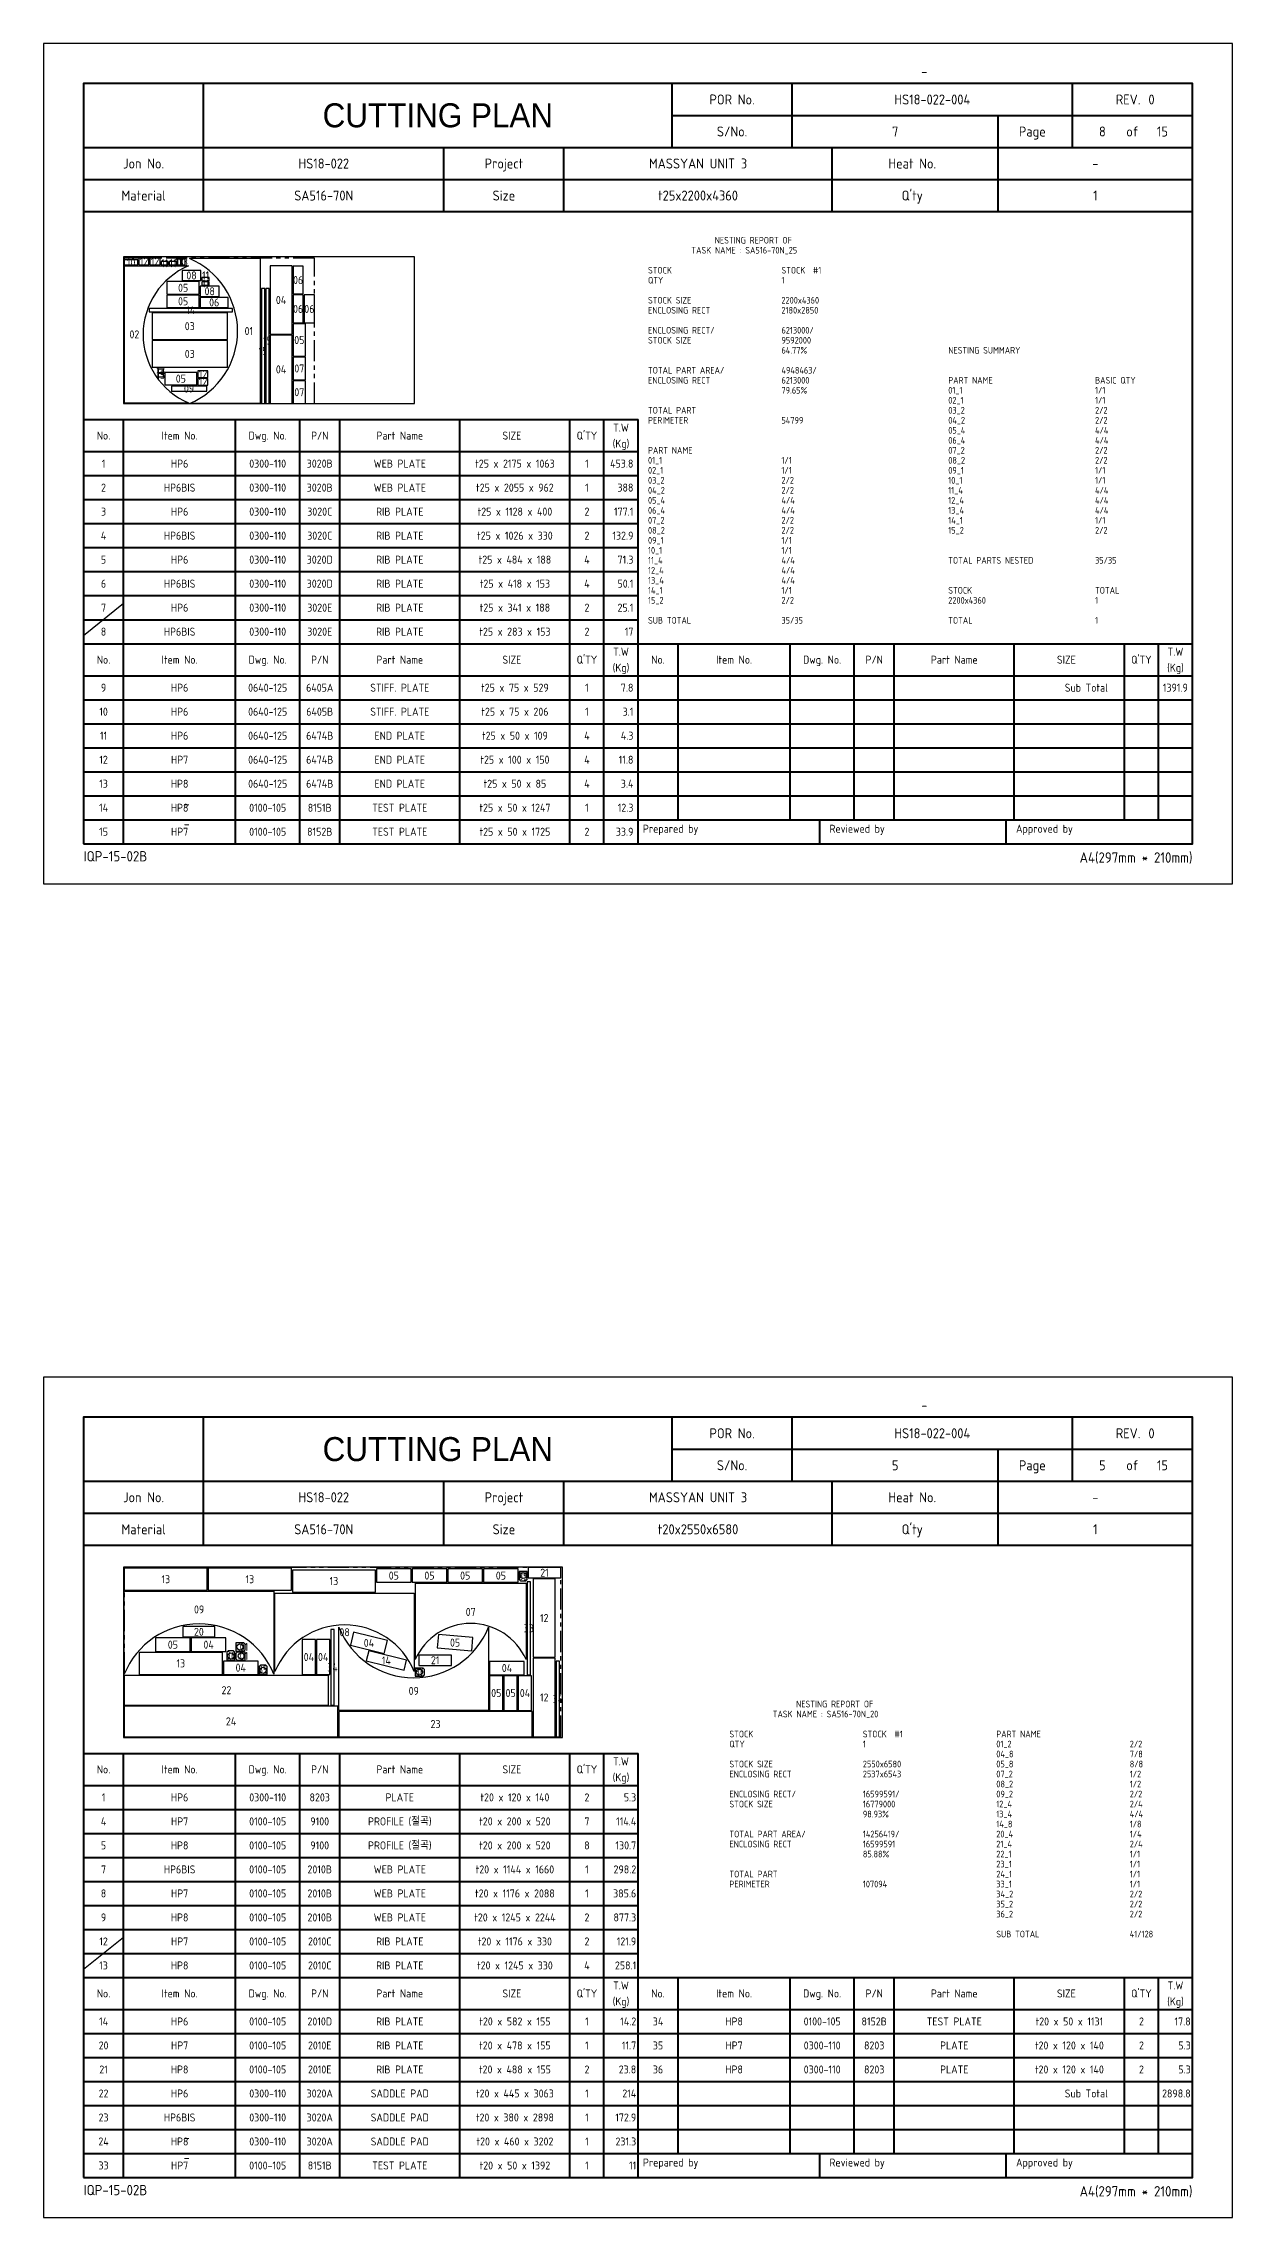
# Model space of a CAD drawing. Header units: millimetres. Extents: x -47360 to 661737, y -45870 to 354580.
# Drawn here: x 500000 to 517820, y 40000 to 72600 of the extents above; entities that cross this region are included whole.
import ezdxf
from ezdxf.enums import TextEntityAlignment as Align

# ---------------------------------------------------------------- set-up
doc = ezdxf.new("R2010")
doc.units = ezdxf.units.MM
doc.header["$LTSCALE"] = 10
doc.linetypes.add('PHANTOM', pattern=[63.5, 31.75, -6.35, 6.35, -6.35, 6.35, -6.35])
for name, color, linetype in [('$ENCL_RECT_RESERVED_LAYER$', 4, 'PHANTOM'), ('01_1__025X2175X1063', 7, 'Continuous'), ('01_2__020X140X120', 7, 'Continuous'), ('02_1__025X2055X962', 7, 'Continuous'), ('03_2  025x1128x400', 7, 'Continuous'), ('04_2  025x1026x330', 7, 'Continuous'), ('04_8  020x520x200', 7, 'Continuous'), ('05_4  025x484x187.5', 7, 'Continuous'), ('05_8  020x520x200', 7, 'Continuous'), ('06_4  025x418x152.5', 7, 'Continuous'), ('07_2  025x341x187.5', 7, 'Continuous'), ('07_2__020X1660X1144', 7, 'Continuous'), ('08_2  025x283x152.5', 7, 'Continuous'), ('08_2__020X2088X1176', 7, 'Continuous'), ('09_1  025x529x75', 7, 'Continuous'), ('09_2__020X2244X1245', 7, 'Continuous'), ('10_1  025x206x75', 7, 'Continuous'), ('11_4  025x109x50', 7, 'Continuous'), ('12_4  020x1176x330', 7, 'Continuous'), ('12_4  025x150x100', 7, 'Continuous'), ('13_4  020x1245x330', 7, 'Continuous'), ('13_4  025x85x50', 7, 'Continuous'), ('14_1  025x1247.21228347515x50', 7, 'Continuous'), ('14_8  020x582x155', 7, 'Continuous'), ('15_2  025x1724.7343668208x50', 7, 'Continuous'), ('20_4  020x478x155', 7, 'Continuous'), ('21_4  020x488x155', 7, 'Continuous'), ('22_1  020x3063x445', 7, 'Continuous'), ('23_1  020x2898x380', 7, 'Continuous'), ('24_1  020x3201.8065127836x460', 7, 'Continuous'), ('33_1  020x1391.7x50', 7, 'Continuous'), ('34_2  020x1131x50', 7, 'Continuous'), ('35_2__020X140X120', 7, 'Continuous'), ('36_2__020X140X120', 7, 'Continuous'), ('PART-LABEL', 6, 'Continuous'), ('STOCK', 3, 'Continuous'), ('SUMMARY', 4, 'Continuous'), ('T', 2, 'Continuous')]:
    doc.layers.add(name, color=color, linetype=linetype)
doc.layers.add('PAGE', color=9, linetype='Continuous', plot=False)
doc.layers.add('TITLE', color=15, linetype='Continuous', lineweight=40)
doc.styles.get("Standard").update_dxf_attribs({"font": 'isocp2.shx', "bigfont": 'whgtxt.shx'})

# ---------------------------------------------------------------- blocks, each defined once
blk = doc.blocks.new('CP00')
at = {"layer": 'PAGE'}
blk.add_line((20, 70), (10, 62), dxfattribs=at)
blk.add_lwpolyline([(0, 0), (297, 0), (297, 210), (0, 210)], close=True, dxfattribs=at)
at = {"layer": 'TITLE'}
for p, q in [((40, 184), (40, 200)), ((157, 184), (157, 200)), ((10, 184), (287, 184)), ((10, 168), (287, 168)), ((10, 60), (287, 60)), ((148.5, 16), (287, 16))]:
    blk.add_line(p, q, dxfattribs=at)
at = {"layer": 'TITLE', "color": 8}
for p, q in [((187, 184), (187, 200)), ((257, 184), (257, 192)), ((40, 168), (40, 184)), ((130, 168), (130, 184)), ((238.5, 168), (238.5, 184)), ((10, 176), (287, 176)), ((20, 10), (20, 60)), ((48, 10), (48, 60)), ((64, 10), (64, 60)), ((74, 10), (74, 60)), ((104, 10), (104, 60)), ((131.5, 10), (131.5, 60)), ((140, 10), (140, 60)), ((158.5, 16), (158.5, 60)), ((186.5, 16), (186.5, 60)), ((202.5, 16), (202.5, 60)), ((212.5, 16), (212.5, 60)), ((242.5, 16), (242.5, 60)), ((270, 16), (270, 60)), ((278.5, 16), (278.5, 60)), ((10, 52), (287, 52)), ((10, 46), (287, 46)), ((10, 40), (287, 40)), ((10, 34), (287, 34)), ((10, 28), (287, 28)), ((10, 22), (287, 22)), ((10, 16), (148.5, 16)), ((193.8, 16), (193.8, 10)), ((240.4, 16), (240.4, 10))]:
    blk.add_line(p, q, dxfattribs=at)
at = {"layer": 'TITLE', "color": 9}
for p, q in [((257, 192), (257, 200)), ((157, 192), (287, 192)), ((238.5, 184), (238.5, 192)), ((100, 168), (100, 184)), ((197, 168), (197, 184)), ((148.5, 10), (148.5, 60))]:
    blk.add_line(p, q, dxfattribs=at)
at = {"layer": 'TITLE', "color": 15}
blk.add_lwpolyline([(10, 10), (287, 10), (287, 200), (10, 200)], close=True, dxfattribs=at)
at = {"layer": 'PAGE', "color": 2}
blk.add_attdef('ATT_NESTINGPLANNO', text='', height=2.5, dxfattribs=at).set_placement((220, 203), align=Align.MIDDLE_CENTER)
for tag, p in [('ATT_OWNERITEMNO', (35, 7.09)), ('ATT_PARTNAME', (35, 2.09))]:
    blk.add_attdef(tag, text='', height=2.5, dxfattribs=at).set_placement(p, align=Align.MIDDLE_LEFT)
at = {"layer": 'TITLE', "color": 2}
for s, height, p in [('POR No.', 2.5, (172, 196)), ('S/No.', 2.5, (172, 188)), ('Page', 2.5, (247, 188)), ('of', 2.5, (272, 188)), ('Jon No.', 2.5, (25, 180)), ('Project', 2.5, (115, 180)), ('Heat No.', 2.5, (217, 180)), ('-', 2.5, (262.75, 180)), ('Material', 2.5, (25, 172)), ('Size', 2.5, (115, 172)), ("Q'ty", 2.5, (217, 172)), ('No.', 2, (15, 56)), ('Item No.', 2, (34, 56)), ('Dwg. No.', 2, (56, 56)), ('P/N', 2, (69, 56)), ('Part Name', 2, (89, 56)), ('SIZE', 2, (117, 56)), ("Q'TY", 2, (135.75, 56)), ('(Kg)', 2, (144.25, 54)), ('T.W', 2, (144.25, 58)), ('No.', 2, (153.5, 56)), ('Item No.', 2, (172.5, 56)), ('Dwg. No.', 2, (194.5, 56)), ('P/N', 2, (207.5, 56)), ('Part Name', 2, (227.5, 56)), ('SIZE', 2, (255.5, 56)), ("Q'TY", 2, (274.25, 56)), ('(Kg)', 2, (282.75, 54)), ('T.W', 2, (282.75, 58))]:
    blk.add_text(s, height=height, dxfattribs=at).set_placement(p, align=Align.MIDDLE_CENTER)
blk.add_text('REV.', height=2.5, dxfattribs=at).set_placement((274, 196), align=Align.MIDDLE_RIGHT)
blk.add_text('0', height=2.5, dxfattribs=at).set_placement((276, 196), align=Align.MIDDLE_LEFT)
for s, height, p in [('Prepared by', 2, (149.73, 12.75)), ('Reviewed by', 2, (196.33, 12.75)), ('Approved by', 2, (242.93, 12.75)), ('IQP-15-02B', 2.594, (10, 5.57))]:
    blk.add_text(s, height=height, dxfattribs=at).set_placement(p)
blk.add_text('A4(297mm * 210mm)', height=2.5936, dxfattribs=at).set_placement((287, 5.26), align=Align.RIGHT)
at = {"layer": 'TITLE', "color": 3, "insert": (98.5, 192), "char_height": 6, "width": 59.896, "attachment_point": 5}
blk.add_mtext('{\\fHYHeadLine-Medium|b0|i0|c129|p18;CUTTING PLAN}', dxfattribs=at)
at = {"layer": 'TITLE', "color": 2}
for tag, height, p in [('ATT_PORNO', 2.5, (222, 196)), ('ATT_CUTTINGPLANNO', 2.5, (212.75, 188)), ('ATT_PAGENO', 2.5, (264.5, 188)), ('ATT_PAGESUBTOTAL', 2.5, (279.5, 188)), ('ATT_WONO', 2.5, (70, 180)), ('ATT_PROJECT', 2.5, (163.5, 180)), ('ATT_PORWEIGHT', 2, (278.5, 89)), ('ATT_NETWEIGHT', 2, (278.5, 83)), ('ATT_SAVEWEIGHT', 2, (278.5, 77)), ('ATT_SCRAPWEIGHT', 2, (278.5, 71)), ('ATT_CUTTING', 2, (278.5, 65))]:
    blk.add_attdef(tag, text='', height=height, dxfattribs=at).set_placement(p, align=Align.MIDDLE_CENTER)
at = {"layer": 'TITLE', "color": 3}
for tag, p in [('ATT_MATERIAL', (70, 172)), ('ATT_SIZE', (163.5, 172)), ('ATT_QTY', (262.75, 172))]:
    blk.add_attdef(tag, text='', height=2.5, dxfattribs=at).set_placement(p, align=Align.MIDDLE_CENTER)

msp = doc.modelspace()

# ---------------------------------------------------------------- linework, layer by layer
at = {"layer": '$ENCL_RECT_RESERVED_LAYER$'}
for points in [[(501210, 67200), (504060, 67200), (504060, 69379.93), (501210, 69379.93)], [(501210, 47210), (507753, 47210), (507753, 49747), (501210, 49747)]]:
    msp.add_lwpolyline(points, close=True, dxfattribs=at)
at = {"layer": '01_1__025X2175X1063'}
for p, q in [((503250, 69375), (502186.97, 69375)), ((503250, 67200), (503250, 69375)), ((503250, 67200), (502186.97, 67200))]:
    msp.add_line(p, q, dxfattribs=at)
msp.add_arc((501729, 68287.5), 1180, 292.837375, 67.162625, dxfattribs=at)
at = {"layer": '01_2__020X140X120'}
for p, q in [((503004.01, 48615), (502884.01, 48615)), ((502884.01, 48615), (502884.01, 48495)), ((503004.01, 48615), (503024.01, 48595)), ((503024.01, 48515), (503024.01, 48595)), ((502884.01, 48495), (503004.01, 48495)), ((502884.01, 48460), (502904.01, 48480)), ((502884.01, 48460), (502884.01, 48380)), ((502904.01, 48360), (502884.01, 48380)), ((503024.01, 48480), (502904.01, 48480)), ((502904.01, 48360), (503024.01, 48360)), ((503024.01, 48515), (503004.01, 48495)), ((503024.01, 48360), (503024.01, 48480))]:
    msp.add_line(p, q, dxfattribs=at)
for centre in [(502944.01, 48555), (502964.01, 48420)]:
    msp.add_circle(centre, 45.5, dxfattribs=at)
at = {"layer": '02_1__025X2055X962'}
for p, q in [((501210, 69264.93), (502171.99, 69264.93)), ((501210, 69264.93), (501210, 67209.93)), ((501210, 67209.93), (502171.99, 67209.93))]:
    msp.add_line(p, q, dxfattribs=at)
for start, end in [(113.092234, 180), (180, 246.907766)]:
    msp.add_arc((502610.09, 68237.43), 1117, start, end, dxfattribs=at)
at = {"layer": '03_2  025x1128x400'}
for p, q in [((502755.69, 68560.73), (501627.69, 68560.73)), ((501627.69, 68560.73), (501627.69, 68160.73)), ((502755.69, 68160.73), (502755.69, 68560.73)), ((501627.69, 68160.73), (502755.69, 68160.73)), ((502755.69, 68145.73), (501627.69, 68145.73)), ((501627.69, 68145.73), (501627.69, 67745.73)), ((502755.69, 67745.73), (502755.69, 68145.73)), ((501627.69, 67745.73), (502755.69, 67745.73))]:
    msp.add_line(p, q, dxfattribs=at)
at = {"layer": '04_2  025x1026x330'}
for p, q in [((503725, 69267), (503395, 69267)), ((503395, 69267), (503395, 68241)), ((503725, 68241), (503725, 69267)), ((503395, 68241), (503725, 68241)), ((503725, 68226), (503395, 68226)), ((503395, 68226), (503395, 67200)), ((503725, 67200), (503725, 68226)), ((503395, 67200), (503725, 67200))]:
    msp.add_line(p, q, dxfattribs=at)
at = {"layer": '04_8  020x520x200'}
for p, q in [((502734.01, 48690), (502214.01, 48690)), ((502214.01, 48690), (502214.01, 48490)), ((502734.01, 48490), (502734.01, 48690)), ((504076.73, 48665), (503876.73, 48665)), ((503876.73, 48665), (503876.73, 48145)), ((504076.73, 48145), (504076.73, 48665)), ((504291.73, 48665), (504091.73, 48665)), ((504091.73, 48665), (504091.73, 48145)), ((504291.73, 48145), (504291.73, 48665)), ((504647.97, 48775.01), (504600.93, 48580.62)), ((504600.93, 48580.62), (505106.34, 48458.32)), ((505153.38, 48652.71), (504647.97, 48775.01)), ((505106.34, 48458.32), (505153.38, 48652.71)), ((502214.01, 48490), (502734.01, 48490)), ((503216.03, 48345), (502696.03, 48345)), ((502696.03, 48345), (502696.03, 48145)), ((503216.03, 48145), (503216.03, 48345)), ((507205.81, 48340), (506685.81, 48340)), ((506685.81, 48340), (506685.81, 48140)), ((507205.81, 48140), (507205.81, 48340)), ((502696.03, 48145), (503216.03, 48145)), ((503876.73, 48145), (504076.73, 48145)), ((504091.73, 48145), (504291.73, 48145)), ((506685.81, 48140), (507205.81, 48140)), ((507315.81, 48125), (507115.81, 48125)), ((507115.81, 48125), (507115.81, 47605)), ((507315.81, 47605), (507315.81, 48125)), ((507115.81, 47605), (507315.81, 47605))]:
    msp.add_line(p, q, dxfattribs=at)
at = {"layer": '05_4  025x484x187.5'}
for p, q in [((502334.51, 69030.73), (501850.51, 69030.73)), ((501850.51, 69030.73), (501850.51, 68843.23)), ((501850.51, 68843.23), (502334.51, 68843.23)), ((502334.51, 68828.23), (501850.51, 68828.23)), ((501850.51, 68828.23), (501850.51, 68640.73)), ((502334.51, 68843.23), (502334.51, 69030.73)), ((502334.51, 68640.73), (502334.51, 68828.23)), ((501850.51, 68640.73), (502334.51, 68640.73)), ((503927.5, 68396), (503740, 68396)), ((503740, 68396), (503740, 67912)), ((503927.5, 67912), (503927.5, 68396)), ((503740, 67912), (503927.5, 67912)), ((502300.36, 67668.13), (501816.36, 67668.13)), ((501816.36, 67668.13), (501816.36, 67480.63)), ((502300.36, 67480.63), (502300.36, 67668.13)), ((501816.36, 67480.63), (502300.36, 67480.63))]:
    msp.add_line(p, q, dxfattribs=at)
at = {"layer": '05_8  020x520x200'}
for p, q in [((505510, 49725.89), (504990, 49725.89)), ((504990, 49725.89), (504990, 49525.89)), ((505510, 49525.89), (505510, 49725.89)), ((506045, 49725.89), (505525, 49725.89)), ((505525, 49725.89), (505525, 49525.89)), ((506045, 49525.89), (506045, 49725.89)), ((506580, 49725.89), (506060, 49725.89)), ((506060, 49725.89), (506060, 49525.89)), ((506580, 49525.89), (506580, 49725.89)), ((507115, 49725.89), (506595, 49725.89)), ((506595, 49725.89), (506595, 49525.89)), ((507115, 49525.89), (507115, 49725.89)), ((504990, 49525.89), (505510, 49525.89)), ((505525, 49525.89), (506045, 49525.89)), ((506060, 49525.89), (506580, 49525.89)), ((506595, 49525.89), (507115, 49525.89)), ((502199.01, 48690), (501679.01, 48690)), ((501679.01, 48690), (501679.01, 48490)), ((502199.01, 48490), (502199.01, 48690)), ((505918.48, 48743.67), (505900.38, 48544.49)), ((506436.34, 48696.61), (505918.48, 48743.67)), ((506418.24, 48497.43), (506436.34, 48696.61)), ((501679.01, 48490), (502199.01, 48490)), ((505900.38, 48544.49), (506418.24, 48497.43)), ((506885.81, 48125), (506685.81, 48125)), ((506685.81, 48125), (506685.81, 47605)), ((506885.81, 47605), (506885.81, 48125)), ((507100.81, 48125), (506900.81, 48125)), ((506900.81, 48125), (506900.81, 47605)), ((507100.81, 47605), (507100.81, 48125)), ((506685.81, 47605), (506885.81, 47605)), ((506900.81, 47605), (507100.81, 47605))]:
    msp.add_line(p, q, dxfattribs=at)
at = {"layer": '06_4  025x418x152.5'}
for p, q in [((503892.5, 69262), (503740, 69262)), ((503740, 69262), (503740, 68844)), ((503892.5, 68844), (503892.5, 69262)), ((502767.51, 68793.23), (502349.51, 68793.23)), ((502349.51, 68793.23), (502349.51, 68640.73)), ((502767.51, 68640.73), (502767.51, 68793.23)), ((503740, 68844), (503892.5, 68844)), ((503892.5, 68829), (503740, 68829)), ((503740, 68829), (503740, 68411)), ((503892.5, 68411), (503892.5, 68829)), ((504060, 68829), (503907.5, 68829)), ((503907.5, 68829), (503907.5, 68411)), ((504060, 68411), (504060, 68829)), ((502349.51, 68640.73), (502767.51, 68640.73)), ((503740, 68411), (503892.5, 68411)), ((503907.5, 68411), (504060, 68411))]:
    msp.add_line(p, q, dxfattribs=at)
at = {"layer": '07_2  025x341x187.5'}
for p, q in [((503927.5, 67897), (503740, 67897)), ((503740, 67897), (503740, 67556)), ((503927.5, 67556), (503927.5, 67897)), ((503740, 67556), (503927.5, 67556)), ((503927.5, 67541), (503740, 67541)), ((503740, 67541), (503740, 67200)), ((503927.5, 67200), (503927.5, 67541)), ((503740, 67200), (503927.5, 67200))]:
    msp.add_line(p, q, dxfattribs=at)
at = {"layer": '07_2__020X1660X1144'}
for p, q in [((505572, 49510.89), (507232, 49510.89)), ((505572, 49510.89), (505572, 48366.61)), ((507232, 49510.89), (507232, 48366.61))]:
    msp.add_line(p, q, dxfattribs=at)
msp.add_arc((506402, 48000.89), 907, 23.779391, 156.220609, dxfattribs=at)
at = {"layer": '08_2  025x283x152.5'}
for p, q in [((502360.07, 69198.23), (502077.07, 69198.23)), ((502077.07, 69198.23), (502077.07, 69045.73)), ((502360.07, 69045.73), (502360.07, 69198.23)), ((502077.07, 69045.73), (502360.07, 69045.73)), ((502632.51, 68960.73), (502349.51, 68960.73)), ((502349.51, 68960.73), (502349.51, 68808.23)), ((502349.51, 68808.23), (502632.51, 68808.23)), ((502632.51, 68808.23), (502632.51, 68960.73))]:
    msp.add_line(p, q, dxfattribs=at)
at = {"layer": '08_2__020X2088X1176'}
for p, q in [((503469, 49364.43), (505557, 49364.43)), ((503469, 48188.83), (503469, 49364.43)), ((505557, 49364.43), (505557, 48188.83))]:
    msp.add_line(p, q, dxfattribs=at)
msp.add_arc((504513, 47756.43), 1130, 22.497863, 157.502137, dxfattribs=at)
at = {"layer": '09_1  025x529x75'}
for p, q in [((502445.54, 67462.63), (501916.54, 67462.63)), ((501916.54, 67462.63), (501916.54, 67387.63)), ((501916.54, 67387.63), (502445.54, 67387.63)), ((502445.54, 67387.63), (502445.54, 67462.63))]:
    msp.add_line(p, q, dxfattribs=at)
at = {"layer": '09_2__020X2244X1245'}
for p, q in [((501210, 49391.14), (503454, 49391.14)), ((501210, 48146.15), (501210, 49391.14)), ((503454, 49391.14), (503454, 48146.15)), ((504426.81, 47605), (504426.81, 48849.99)), ((506670.81, 48849.99), (506670.81, 47605)), ((506670.81, 47605), (504426.81, 47605))]:
    msp.add_line(p, q, dxfattribs=at)
for centre, start, end in [((502332, 47693.14), 21.986403, 158.013597), ((505548.81, 49303), 201.986403, 338.013597)]:
    msp.add_arc(centre, 1210, start, end, dxfattribs=at)
at = {"layer": '10_1  025x206x75'}
for p, q in [((501416, 69354.93), (501210, 69354.93)), ((501210, 69354.93), (501210, 69279.93)), ((501210, 69279.93), (501416, 69279.93)), ((501416, 69279.93), (501416, 69354.93))]:
    msp.add_line(p, q, dxfattribs=at)
at = {"layer": '11_4  025x109x50'}
for p, q in [((501870, 69329.93), (501761, 69329.93)), ((501761, 69329.93), (501761, 69279.93)), ((501761, 69279.93), (501870, 69279.93)), ((501870, 69279.93), (501870, 69329.93)), ((501994, 69329.93), (501885, 69329.93)), ((501885, 69329.93), (501885, 69279.93)), ((501885, 69279.93), (501994, 69279.93)), ((501994, 69279.93), (501994, 69329.93)), ((502484.07, 69090.73), (502375.07, 69090.73)), ((502375.07, 69090.73), (502375.07, 69040.73)), ((502375.07, 69040.73), (502484.07, 69040.73)), ((502484.07, 69025.73), (502375.07, 69025.73)), ((502375.07, 69025.73), (502375.07, 68975.73)), ((502375.07, 68975.73), (502484.07, 68975.73)), ((502484.07, 69040.73), (502484.07, 69090.73)), ((502484.07, 68975.73), (502484.07, 69025.73))]:
    msp.add_line(p, q, dxfattribs=at)
at = {"layer": '12_4  020x1176x330'}
for p, q in [((507669.81, 49577), (507339.81, 49577)), ((507339.81, 49577), (507339.81, 48401)), ((507669.81, 48401), (507669.81, 49577)), ((507339.81, 48401), (507669.81, 48401)), ((507669.81, 48386), (507339.81, 48386)), ((507339.81, 48386), (507339.81, 47210)), ((507669.81, 47210), (507669.81, 48386)), ((507339.81, 47210), (507669.81, 47210))]:
    msp.add_line(p, q, dxfattribs=at)
at = {"layer": '12_4  025x150x100'}
for p, q in [((501581, 69379.93), (501431, 69379.93)), ((501431, 69379.93), (501431, 69279.93)), ((501431, 69279.93), (501581, 69279.93)), ((501581, 69279.93), (501581, 69379.93)), ((501746, 69379.93), (501596, 69379.93)), ((501596, 69379.93), (501596, 69279.93)), ((501596, 69279.93), (501746, 69279.93)), ((501746, 69279.93), (501746, 69379.93)), ((502465.36, 67692.63), (502315.36, 67692.63)), ((502315.36, 67692.63), (502315.36, 67592.63)), ((502315.36, 67592.63), (502465.36, 67592.63)), ((502465.36, 67577.63), (502315.36, 67577.63)), ((502315.36, 67577.63), (502315.36, 67477.63)), ((502465.36, 67592.63), (502465.36, 67692.63)), ((502465.36, 67477.63), (502465.36, 67577.63)), ((502315.36, 67477.63), (502465.36, 67477.63))]:
    msp.add_line(p, q, dxfattribs=at)
at = {"layer": '13_4  020x1245x330'}
for p, q in [((502455, 49736.14), (501210, 49736.14)), ((501210, 49736.14), (501210, 49406.14)), ((502455, 49406.14), (502455, 49736.14)), ((503715, 49736.14), (502470, 49736.14)), ((502470, 49736.14), (502470, 49406.14)), ((503715, 49406.14), (503715, 49736.14)), ((504975, 49709.43), (503730, 49709.43)), ((503730, 49709.43), (503730, 49379.43)), ((504975, 49379.43), (504975, 49709.43)), ((501210, 49406.14), (502455, 49406.14)), ((502470, 49406.14), (503715, 49406.14)), ((503730, 49379.43), (504975, 49379.43)), ((502681.03, 48475), (501436.03, 48475)), ((501436.03, 48475), (501436.03, 48145)), ((502681.03, 48145), (502681.03, 48475)), ((501436.03, 48145), (502681.03, 48145))]:
    msp.add_line(p, q, dxfattribs=at)
at = {"layer": '13_4  025x85x50'}
for p, q in [((502059, 69364.93), (502009, 69364.93)), ((502009, 69364.93), (502009, 69279.93)), ((502009, 69279.93), (502059, 69279.93)), ((502059, 69279.93), (502059, 69364.93)), ((502124, 69364.93), (502074, 69364.93)), ((502074, 69364.93), (502074, 69279.93)), ((502074, 69279.93), (502124, 69279.93)), ((502124, 69279.93), (502124, 69364.93)), ((501799.69, 67718.27), (501714.69, 67718.27)), ((501714.69, 67718.27), (501714.69, 67668.27)), ((501714.69, 67668.27), (501799.69, 67668.27)), ((501799.69, 67653.27), (501714.69, 67653.27)), ((501714.69, 67653.27), (501714.69, 67603.27)), ((501714.69, 67603.27), (501799.69, 67603.27)), ((501799.69, 67668.27), (501799.69, 67718.27)), ((501799.69, 67603.27), (501799.69, 67653.27))]:
    msp.add_line(p, q, dxfattribs=at)
at = {"layer": '14_1  025x1247.21228347515x50'}
for p, q in [((502830.48, 68625.73), (501583.27, 68625.73)), ((501583.27, 68625.73), (501583.27, 68575.73)), ((501583.27, 68575.73), (502830.48, 68575.73)), ((502830.48, 68575.73), (502830.48, 68625.73))]:
    msp.add_line(p, q, dxfattribs=at)
at = {"layer": '14_8  020x582x155'}
for p, q in [((504873.75, 48496.68), (504837.29, 48346.03)), ((504837.29, 48346.03), (505402.97, 48209.15)), ((505439.42, 48359.8), (504873.75, 48496.68)), ((505402.97, 48209.15), (505439.42, 48359.8))]:
    msp.add_line(p, q, dxfattribs=at)
at = {"layer": '15_2  025x1724.7343668208x50'}
for p, q in [((503315, 68924.73), (503265, 68924.73)), ((503265, 68924.73), (503265, 67200)), ((503315, 67200), (503315, 68924.73)), ((503380, 68924.73), (503330, 68924.73)), ((503330, 68924.73), (503330, 67200)), ((503380, 67200), (503380, 68924.73)), ((503265, 67200), (503315, 67200)), ((503330, 67200), (503380, 67200))]:
    msp.add_line(p, q, dxfattribs=at)
at = {"layer": '20_4  020x478x155'}
for p, q in [((502567.44, 48860), (502089.44, 48860)), ((502089.44, 48860), (502089.44, 48705)), ((502089.44, 48705), (502567.44, 48705)), ((502567.44, 48705), (502567.44, 48860))]:
    msp.add_line(p, q, dxfattribs=at)
at = {"layer": '21_4  020x488x155'}
for p, q in [((507753, 49747), (507265, 49747)), ((507265, 49747), (507265, 49592)), ((507265, 49592), (507753, 49592)), ((507753, 49592), (507753, 49747)), ((506114.34, 48434.41), (505626.34, 48434.41)), ((505626.34, 48434.41), (505626.34, 48279.41)), ((505626.34, 48279.41), (506114.34, 48279.41)), ((506114.34, 48279.41), (506114.34, 48434.41))]:
    msp.add_line(p, q, dxfattribs=at)
at = {"layer": '22_1  020x3063x445'}
for p, q in [((504273, 48130), (501210, 48130)), ((501210, 48130), (501210, 47685)), ((504273, 47685), (504273, 48130)), ((501210, 47685), (504273, 47685))]:
    msp.add_line(p, q, dxfattribs=at)
at = {"layer": '23_1  020x2898x380'}
for p, q in [((507324.81, 47590), (504426.81, 47590)), ((504426.81, 47590), (504426.81, 47210)), ((507324.81, 47210), (507324.81, 47590)), ((504426.81, 47210), (507324.81, 47210))]:
    msp.add_line(p, q, dxfattribs=at)
at = {"layer": '24_1  020x3201.8065127836x460'}
for p, q in [((504411.81, 47670), (501210, 47670)), ((501210, 47670), (501210, 47210)), ((504411.81, 47210), (504411.81, 47670)), ((501210, 47210), (504411.81, 47210))]:
    msp.add_line(p, q, dxfattribs=at)
at = {"layer": '33_1  020x1391.7x50'}
for p, q in [((507297, 49531.7), (507247, 49531.7)), ((507247, 49531.7), (507247, 48140)), ((507297, 48140), (507297, 49531.7)), ((507247, 48140), (507297, 48140))]:
    msp.add_line(p, q, dxfattribs=at)
at = {"layer": '34_2  020x1131x50'}
for p, q in [((504356.73, 48816), (504306.73, 48816)), ((504306.73, 48816), (504306.73, 47685)), ((504356.73, 47685), (504356.73, 48816)), ((507734.81, 48341), (507684.81, 48341)), ((507684.81, 48341), (507684.81, 47210)), ((507734.81, 47210), (507734.81, 48341)), ((504306.73, 47685), (504356.73, 47685)), ((507684.81, 47210), (507734.81, 47210))]:
    msp.add_line(p, q, dxfattribs=at)
at = {"layer": '35_2__020X140X120'}
for p, q in [((507250, 49686.7), (507130, 49686.7)), ((507130, 49686.7), (507130, 49566.7)), ((507150, 49546.7), (507130, 49566.7)), ((507250, 49566.7), (507230, 49546.7)), ((507250, 49566.7), (507250, 49686.7)), ((507150, 49546.7), (507230, 49546.7)), ((503231.03, 48265), (503251.03, 48285)), ((503231.03, 48265), (503231.03, 48145)), ((503331.03, 48285), (503251.03, 48285)), ((503331.03, 48285), (503351.03, 48265)), ((503351.03, 48145), (503351.03, 48265)), ((503231.03, 48145), (503351.03, 48145))]:
    msp.add_line(p, q, dxfattribs=at)
for centre in [(507190, 49626.7), (503291.03, 48205)]:
    msp.add_circle(centre, 45.5, dxfattribs=at)
at = {"layer": '36_2__020X140X120'}
for p, q in [((502749.01, 48480), (502769.01, 48500)), ((502749.01, 48480), (502749.01, 48360)), ((502749.01, 48360), (502869.01, 48360)), ((502849.01, 48500), (502769.01, 48500)), ((502849.01, 48500), (502869.01, 48480)), ((502869.01, 48360), (502869.01, 48480)), ((505692, 48238.37), (505572, 48238.37)), ((505572, 48238.37), (505572, 48118.37)), ((505572, 48118.37), (505692, 48118.37)), ((505692, 48238.37), (505712, 48218.37)), ((505712, 48138.37), (505692, 48118.37)), ((505712, 48138.37), (505712, 48218.37))]:
    msp.add_line(p, q, dxfattribs=at)
for centre in [(502809.01, 48420), (505632, 48178.37)]:
    msp.add_circle(centre, 45.5, dxfattribs=at)
at = {"layer": 'STOCK'}
for points in [[(501200, 67200), (505560, 67200), (505560, 69400), (501200, 69400)], [(501200, 47200), (507780, 47200), (507780, 49750), (501200, 49750)]]:
    msp.add_lwpolyline(points, close=True, dxfattribs=at)
at = {"layer": 'TITLE'}
for p, q in [((500600, 66960), (508910, 66960)), ((508910, 63600), (508910, 66960)), ((500600, 46960), (508910, 46960)), ((508910, 43600), (508910, 46960))]:
    msp.add_line(p, q, dxfattribs=at)
at = {"layer": 'TITLE', "color": 8}
for p, q in [((501200, 63600), (501200, 66960)), ((502880, 63600), (502880, 66960)), ((503840, 63600), (503840, 66960)), ((504440, 63600), (504440, 66960)), ((506240, 63600), (506240, 66960)), ((507890, 63600), (507890, 66960)), ((508400, 63600), (508400, 66960)), ((500600, 66480), (508910, 66480)), ((500600, 66120), (508910, 66120)), ((500600, 65760), (508910, 65760)), ((500600, 65400), (508910, 65400)), ((500600, 65040), (508910, 65040)), ((500600, 64680), (508910, 64680)), ((500600, 64320), (508910, 64320)), ((500600, 63960), (508910, 63960)), ((501200, 43600), (501200, 46960)), ((502880, 43600), (502880, 46960)), ((503840, 43600), (503840, 46960)), ((504440, 43600), (504440, 46960)), ((506240, 43600), (506240, 46960)), ((507890, 43600), (507890, 46960)), ((508400, 43600), (508400, 46960)), ((500600, 46480), (508910, 46480)), ((500600, 46120), (508910, 46120)), ((500600, 45760), (508910, 45760)), ((500600, 45400), (508910, 45400)), ((500600, 45040), (508910, 45040)), ((500600, 44680), (508910, 44680)), ((500600, 44320), (508910, 44320)), ((500600, 43960), (508910, 43960))]:
    msp.add_line(p, q, dxfattribs=at)

# ---------------------------------------------------------------- block references
ref = msp.add_blockref('CP00', (500000, 60000), dxfattribs=dict(xscale=60, yscale=60, zscale=60))
ref.add_attrib('ATT_WONO', 'HS18-022', dxfattribs={"layer": 'TITLE', "color": 2, "height": 150}).set_placement((504200, 70800), align=Align.MIDDLE_CENTER)
ref.add_attrib('ATT_PROJECT', 'MASSYAN UNIT 3', dxfattribs={"layer": 'TITLE', "color": 2, "height": 150}).set_placement((509810, 70800), align=Align.MIDDLE_CENTER)
ref.add_attrib('ATT_PORNO', 'HS18-022-004', dxfattribs={"layer": 'TITLE', "color": 2, "height": 150}).set_placement((513320, 71760), align=Align.MIDDLE_CENTER)
ref.add_attrib('ATT_OWNERITEMNO', '-', dxfattribs={"layer": 'PAGE', "color": 2, "height": 150}).set_placement((502100, 61200), align=Align.MIDDLE_LEFT)
ref.add_attrib('ATT_PARTNAME', '-', dxfattribs={"layer": 'PAGE', "color": 2, "height": 150}).set_placement((502100, 60900), align=Align.MIDDLE_LEFT)
ref.add_attrib('ATT_MATERIAL', 'SA516-70N', dxfattribs={"layer": 'TITLE', "color": 3, "height": 150}).set_placement((504200, 70320), align=Align.MIDDLE_CENTER)
ref.add_attrib('ATT_SIZE', 't25x2200x4360', dxfattribs={"layer": 'TITLE', "color": 3, "height": 150}).set_placement((509810, 70320), align=Align.MIDDLE_CENTER)
ref.add_attrib('ATT_QTY', '1', dxfattribs={"layer": 'TITLE', "color": 3, "height": 150}).set_placement((515765, 70320), align=Align.MIDDLE_CENTER)
ref.add_attrib('ATT_NESTINGPLANNO', '-', dxfattribs={"layer": 'PAGE', "color": 2, "height": 150}).set_placement((513200, 72180), align=Align.MIDDLE_CENTER)
ref.add_attrib('ATT_CUTTINGPLANNO', '7', dxfattribs={"layer": 'TITLE', "color": 2, "height": 150}).set_placement((512765, 71280), align=Align.MIDDLE_CENTER)
ref.add_attrib('ATT_PAGENO', '8', dxfattribs={"layer": 'TITLE', "color": 2, "height": 150}).set_placement((515870, 71280), align=Align.MIDDLE_CENTER)
ref.add_attrib('ATT_PAGESUBTOTAL', '15', dxfattribs={"layer": 'TITLE', "color": 2, "height": 150}).set_placement((516770, 71280), align=Align.MIDDLE_CENTER)
ref = msp.add_blockref('CP00', (500000, 40000), dxfattribs=dict(xscale=60, yscale=60, zscale=60))
ref.add_attrib('ATT_WONO', 'HS18-022', dxfattribs={"layer": 'TITLE', "color": 2, "height": 150}).set_placement((504200, 50800), align=Align.MIDDLE_CENTER)
ref.add_attrib('ATT_PROJECT', 'MASSYAN UNIT 3', dxfattribs={"layer": 'TITLE', "color": 2, "height": 150}).set_placement((509810, 50800), align=Align.MIDDLE_CENTER)
ref.add_attrib('ATT_PORNO', 'HS18-022-004', dxfattribs={"layer": 'TITLE', "color": 2, "height": 150}).set_placement((513320, 51760), align=Align.MIDDLE_CENTER)
ref.add_attrib('ATT_OWNERITEMNO', '-', dxfattribs={"layer": 'PAGE', "color": 2, "height": 150}).set_placement((502100, 41200), align=Align.MIDDLE_LEFT)
ref.add_attrib('ATT_PARTNAME', '-', dxfattribs={"layer": 'PAGE', "color": 2, "height": 150}).set_placement((502100, 40900), align=Align.MIDDLE_LEFT)
ref.add_attrib('ATT_MATERIAL', 'SA516-70N', dxfattribs={"layer": 'TITLE', "color": 3, "height": 150}).set_placement((504200, 50320), align=Align.MIDDLE_CENTER)
ref.add_attrib('ATT_SIZE', 't20x2550x6580', dxfattribs={"layer": 'TITLE', "color": 3, "height": 150}).set_placement((509810, 50320), align=Align.MIDDLE_CENTER)
ref.add_attrib('ATT_QTY', '1', dxfattribs={"layer": 'TITLE', "color": 3, "height": 150}).set_placement((515765, 50320), align=Align.MIDDLE_CENTER)
ref.add_attrib('ATT_NESTINGPLANNO', '-', dxfattribs={"layer": 'PAGE', "color": 2, "height": 150}).set_placement((513200, 52180), align=Align.MIDDLE_CENTER)
ref.add_attrib('ATT_CUTTINGPLANNO', '5', dxfattribs={"layer": 'TITLE', "color": 2, "height": 150}).set_placement((512765, 51280), align=Align.MIDDLE_CENTER)
ref.add_attrib('ATT_PAGENO', '5', dxfattribs={"layer": 'TITLE', "color": 2, "height": 150}).set_placement((515870, 51280), align=Align.MIDDLE_CENTER)
ref.add_attrib('ATT_PAGESUBTOTAL', '15', dxfattribs={"layer": 'TITLE', "color": 2, "height": 150}).set_placement((516770, 51280), align=Align.MIDDLE_CENTER)

# ---------------------------------------------------------------- texts
at = {"layer": 'PART-LABEL'}
for s, p in [('10', (501313, 69317.43)), ('12', (501506, 69329.93)), ('12', (501671, 69329.93)), ('11', (501815.5, 69304.93)), ('11', (501939.5, 69304.93)), ('13', (502034, 69322.43)), ('13', (502099, 69322.43)), ('08', (502218.57, 69121.98)), ('11', (502429.57, 69123.32)), ('06', (503816.25, 69053)), ('05', (502092.51, 68936.98)), ('05', (502092.51, 68734.48)), ('11', (502429.57, 69000.73)), ('08', (502491.01, 68884.48)), ('04', (503560, 68754)), ('14', (502206.88, 68600.73)), ('06', (502558.51, 68716.98)), ('06', (503816.25, 68620)), ('06', (503983.75, 68620)), ('02', (501361.82, 68237.43)), ('03', (502191.69, 68360.73)), ('01', (503077.58, 68287.5)), ('15', (503355, 68145.81)), ('05', (503833.75, 68154)), ('03', (502191.69, 67945.73)), ('15', (503290, 67988.55)), ('13', (501757.19, 67693.27)), ('13', (501757.19, 67628.27)), ('05', (502058.36, 67574.38)), ('09', (502181.04, 67425.13)), ('12', (502390.36, 67642.63)), ('12', (502390.36, 67527.63)), ('04', (503560, 67713)), ('07', (503833.75, 67726.5)), ('07', (503833.75, 67370.5)), ('13', (501832.5, 49571.14)), ('13', (503092.5, 49571.14)), ('13', (504352.5, 49544.43)), ('05', (505250, 49625.89)), ('05', (505785, 49625.89)), ('05', (506320, 49625.89)), ('05', (506855, 49625.89)), ('35', (507190, 49616.7)), ('21', (507509, 49669.5)), ('09', (502332, 49118.19)), ('07', (506402, 49080.59)), ('12', (507504.81, 48989)), ('05', (501939.01, 48590)), ('20', (502328.44, 48782.5)), ('04', (502474.01, 48590)), ('01', (503004.55, 48555)), ('08', (504513, 48776.63)), ('04', (504877.16, 48616.67)), ('05', (506168.36, 48620.55)), ('33', (507272, 48835.85)), ('13', (502058.53, 48310)), ('36', (502809.01, 48430)), ('04', (502956.03, 48245)), ('01', (503004.55, 48420)), ('35', (503291.03, 48215)), ('04', (503976.73, 48405)), ('04', (504191.73, 48405)), ('34', (504331.73, 48250.5)), ('14', (505138.36, 48352.91)), ('21', (505870.34, 48356.91)), ('04', (506945.81, 48240)), ('22', (502741.5, 47907.5)), ('09', (505548.81, 47896.69)), ('36', (505642, 48178.37)), ('05', (506785.81, 47865)), ('05', (507000.81, 47865)), ('04', (507215.81, 47865)), ('12', (507504.81, 47798)), ('34', (507709.81, 47775.5)), ('24', (502810.9, 47440)), ('23', (505875.81, 47400))]:
    msp.add_text(s, height=120, dxfattribs=at).set_placement(p, align=Align.MIDDLE_CENTER)
at = {"layer": 'SUMMARY'}
for s, p in [('TASK NAME : SA516-70N_25', (509710, 69450)), ('NESTING REPORT OF', (510060, 69600)), ('STOCK ', (509060, 69150)), ('STOCK  #1', (511060, 69150)), ('STOCK SIZE', (509060, 68700)), ('QTY', (509060, 69000)), ('1', (511060, 69000)), ('2200x4360', (511060, 68700)), ('ENCLOSING RECT', (509060, 68550)), ('2180x2850', (511060, 68550)), ('STOCK SIZE', (509060, 68100)), ('ENCLOSING RECT/', (509060, 68250)), ('6213000/', (511060, 68250)), ('9592000', (511060, 68100)), ('64.77%', (511060, 67950)), ('NESTING SUMMARY', (513560, 67950)), ('TOTAL PART AREA/', (509060, 67650)), ('ENCLOSING RECT', (509060, 67500)), ('4948463/', (511060, 67650)), ('6213000', (511060, 67500)), ('PART NAME', (513560, 67500)), ('BASIC QTY', (515760, 67500)), ('79.65%', (511060, 67350)), ('01_1', (513560, 67350)), ('02_1', (513560, 67200)), ('1/1', (515760, 67350)), ('1/1', (515760, 67200)), ('TOTAL PART', (509060, 67050)), ('PERIMETER', (509060, 66900)), ('54799', (511060, 66900)), ('03_2', (513560, 67050)), ('04_2', (513560, 66900)), ('05_4', (513560, 66750)), ('2/2', (515760, 67050)), ('2/2', (515760, 66900)), ('4/4', (515760, 66750)), ('PART NAME', (509060, 66450)), ('06_4', (513560, 66600)), ('07_2', (513560, 66450)), ('4/4', (515760, 66600)), ('2/2', (515760, 66450)), ('01_1', (509060, 66300)), ('02_1', (509060, 66150)), ('1/1', (511060, 66300)), ('1/1', (511060, 66150)), ('08_2', (513560, 66300)), ('09_1', (513560, 66150)), ('1/1', (515760, 66150)), ('2/2', (515760, 66300)), ('03_2', (509060, 66000)), ('04_2', (509060, 65850)), ('2/2', (511060, 66000)), ('2/2', (511060, 65850)), ('10_1', (513560, 66000)), ('11_4', (513560, 65850)), ('1/1', (515760, 66000)), ('4/4', (515760, 65850)), ('05_4', (509060, 65700)), ('06_4', (509060, 65550)), ('4/4', (511060, 65700)), ('4/4', (511060, 65550)), ('12_4', (513560, 65700)), ('13_4', (513560, 65550)), ('4/4', (515760, 65700)), ('4/4', (515760, 65550)), ('07_2', (509060, 65400)), ('08_2', (509060, 65250)), ('2/2', (511060, 65400)), ('2/2', (511060, 65250)), ('14_1', (513560, 65400)), ('15_2', (513560, 65250)), ('1/1', (515760, 65400)), ('2/2', (515760, 65250)), ('10_1', (509060, 64950)), ('11_4', (509060, 64800)), ('09_1', (509060, 65100)), ('1/1', (511060, 65100)), ('1/1', (511060, 64950)), ('4/4', (511060, 64800)), ('TOTAL PARTS NESTED', (513560, 64800)), ('35/35', (515760, 64800)), ('12_4', (509060, 64650)), ('13_4', (509060, 64500)), ('4/4', (511060, 64650)), ('4/4', (511060, 64500)), ('14_1', (509060, 64350)), ('15_2', (509060, 64200)), ('1/1', (511060, 64350)), ('2/2', (511060, 64200)), ('STOCK', (513560, 64350)), ('2200x4360', (513560, 64200)), ('1', (515760, 64200)), ('TOTAL', (515760, 64350)), ('SUB TOTAL', (509060, 63900)), ('35/35', (511060, 63900)), ('TOTAL', (513560, 63900)), ('1', (515760, 63900)), ('TASK NAME : SA516-70N_20', (510930, 47500)), ('NESTING REPORT OF', (511280, 47650)), ('STOCK ', (510280, 47200)), ('STOCK  #1', (512280, 47200)), ('PART NAME', (514280, 47200)), ('QTY', (510280, 47050)), ('1', (512280, 47050)), ('01_2', (514280, 47050)), ('04_8', (514280, 46900)), ('2/2', (516280, 47050)), ('7/8', (516280, 46900)), ('STOCK SIZE', (510280, 46750)), ('ENCLOSING RECT', (510280, 46600)), ('2550x6580', (512280, 46750)), ('2537x6543', (512280, 46600)), ('05_8', (514280, 46750)), ('07_2', (514280, 46600)), ('1/2', (516280, 46600)), ('8/8', (516280, 46750)), ('ENCLOSING RECT/', (510280, 46300)), ('16599591/', (512280, 46300)), ('08_2', (514280, 46450)), ('09_2', (514280, 46300)), ('1/2', (516280, 46450)), ('2/2', (516280, 46300)), ('STOCK SIZE', (510280, 46150)), ('16779000', (512280, 46150)), ('98.93%', (512280, 46000)), ('12_4', (514280, 46150)), ('13_4', (514280, 46000)), ('2/4', (516280, 46150)), ('4/4', (516280, 46000)), ('TOTAL PART AREA/', (510280, 45700)), ('ENCLOSING RECT', (510280, 45550)), ('14256419/', (512280, 45700)), ('16599591', (512280, 45550)), ('14_8', (514280, 45850)), ('20_4', (514280, 45700)), ('21_4', (514280, 45550)), ('1/8', (516280, 45850)), ('1/4', (516280, 45700)), ('2/4', (516280, 45550)), ('85.88%', (512280, 45400)), ('22_1', (514280, 45400)), ('23_1', (514280, 45250)), ('1/1', (516280, 45400)), ('1/1', (516280, 45250)), ('TOTAL PART', (510280, 45100)), ('PERIMETER', (510280, 44950)), ('107094', (512280, 44950)), ('24_1', (514280, 45100)), ('33_1', (514280, 44950)), ('1/1', (516280, 45100)), ('1/1', (516280, 44950)), ('34_2', (514280, 44800)), ('35_2', (514280, 44650)), ('2/2', (516280, 44800)), ('2/2', (516280, 44650)), ('36_2', (514280, 44500)), ('2/2', (516280, 44500)), ('SUB TOTAL', (514280, 44200)), ('41/128', (516280, 44200))]:
    msp.add_text(s, height=100, dxfattribs=at).set_placement(p)
at = {"layer": 'T'}
for s, p in [('1', (500900, 66240)), ('HP6', (502040, 66240)), ('0300-110', (503360, 66240)), ('3020B', (504140, 66240)), ('WEB PLATE', (505340, 66240)), ('t25 x 2175 x 1063', (507065, 66240)), ('1', (508145, 66240)), ('2', (500900, 65880)), ('HP6BIS', (502040, 65880)), ('0300-110', (503360, 65880)), ('3020B', (504140, 65880)), ('WEB PLATE', (505340, 65880)), ('t25 x 2055 x 962', (507065, 65880)), ('1', (508145, 65880)), ('3', (500900, 65520)), ('HP6', (502040, 65520)), ('0300-110', (503360, 65520)), ('3020C', (504140, 65520)), ('RIB PLATE', (505340, 65520)), ('t25 x 1128 x 400', (507065, 65520)), ('2', (508145, 65520)), ('4', (500900, 65160)), ('HP6BIS', (502040, 65160)), ('0300-110', (503360, 65160)), ('3020C', (504140, 65160)), ('RIB PLATE', (505340, 65160)), ('t25 x 1026 x 330', (507065, 65160)), ('2', (508145, 65160)), ('5', (500900, 64800)), ('HP6', (502040, 64800)), ('0300-110', (503360, 64800)), ('3020D', (504140, 64800)), ('RIB PLATE', (505340, 64800)), ('t25 x 484 x 188', (507065, 64800)), ('4', (508145, 64800)), ('6', (500900, 64440)), ('HP6BIS', (502040, 64440)), ('0300-110', (503360, 64440)), ('3020D', (504140, 64440)), ('RIB PLATE', (505340, 64440)), ('t25 x 418 x 153', (507065, 64440)), ('4', (508145, 64440)), ('7', (500900, 64080)), ('HP6', (502040, 64080)), ('0300-110', (503360, 64080)), ('3020E', (504140, 64080)), ('RIB PLATE', (505340, 64080)), ('t25 x 341 x 188', (507065, 64080)), ('2', (508145, 64080)), ('8', (500900, 63720)), ('HP6BIS', (502040, 63720)), ('0300-110', (503360, 63720)), ('3020E', (504140, 63720)), ('RIB PLATE', (505340, 63720)), ('t25 x 283 x 153', (507065, 63720)), ('2', (508145, 63720)), ('9', (500900, 62880)), ('HP6', (502040, 62880)), ('0640-125', (503360, 62880)), ('6405A', (504140, 62880)), ('STIFF. PLATE', (505340, 62880)), ('t25 x 75 x 529', (507065, 62880)), ('1', (508145, 62880)), ('Sub Total', (515630, 62880)), ('10', (500900, 62520)), ('HP6', (502040, 62520)), ('0640-125', (503360, 62520)), ('6405B', (504140, 62520)), ('STIFF. PLATE', (505340, 62520)), ('t25 x 75 x 206', (507065, 62520)), ('1', (508145, 62520)), ('11', (500900, 62160)), ('HP6', (502040, 62160)), ('0640-125', (503360, 62160)), ('6474B', (504140, 62160)), ('END PLATE', (505340, 62160)), ('t25 x 50 x 109', (507065, 62160)), ('4', (508145, 62160)), ('12', (500900, 61800)), ('HP7', (502040, 61800)), ('0640-125', (503360, 61800)), ('6474B', (504140, 61800)), ('END PLATE', (505340, 61800)), ('t25 x 100 x 150', (507065, 61800)), ('4', (508145, 61800)), ('13', (500900, 61440)), ('HP8', (502040, 61440)), ('0640-125', (503360, 61440)), ('6474B', (504140, 61440)), ('END PLATE', (505340, 61440)), ('t25 x 50 x 85', (507065, 61440)), ('4', (508145, 61440)), ('14', (500900, 61080)), ('HP8', (502040, 61080)), ('0100-105', (503360, 61080)), ('8151B', (504140, 61080)), ('TEST PLATE', (505340, 61080)), ('t25 x 50 x 1247', (507065, 61080)), ('1', (508145, 61080)), ('15', (500900, 60720)), ('HP7', (502040, 60720)), ('0100-105', (503360, 60720)), ('8152B', (504140, 60720)), ('TEST PLATE', (505340, 60720)), ('t25 x 50 x 1725', (507065, 60720)), ('2', (508145, 60720)), ('1', (500900, 46240)), ('HP6', (502040, 46240)), ('0300-110', (503360, 46240)), ('8203', (504140, 46240)), ('PLATE', (505340, 46240)), ('t20 x 120 x 140', (507065, 46240)), ('2', (508145, 46240)), ('4', (500900, 45880)), ('HP7', (502040, 45880)), ('0100-105', (503360, 45880)), ('9100', (504140, 45880)), ('PROFILE (절곡)', (505340, 45880)), ('t20 x 200 x 520', (507065, 45880)), ('7', (508145, 45880)), ('HP8', (502040, 45520)), ('PROFILE (절곡)', (505340, 45520)), ('t20 x 200 x 520', (507065, 45520)), ('8', (508145, 45520)), ('5', (500900, 45520)), ('0100-105', (503360, 45520)), ('9100', (504140, 45520)), ('7', (500900, 45160)), ('HP6BIS', (502040, 45160)), ('0100-105', (503360, 45160)), ('2010B', (504140, 45160)), ('WEB PLATE', (505340, 45160)), ('t20 x 1144 x 1660', (507065, 45160)), ('1', (508145, 45160)), ('8', (500900, 44800)), ('HP7', (502040, 44800)), ('0100-105', (503360, 44800)), ('2010B', (504140, 44800)), ('WEB PLATE', (505340, 44800)), ('t20 x 1176 x 2088', (507065, 44800)), ('1', (508145, 44800)), ('9', (500900, 44440)), ('HP8', (502040, 44440)), ('0100-105', (503360, 44440)), ('2010B', (504140, 44440)), ('WEB PLATE', (505340, 44440)), ('t20 x 1245 x 2244', (507065, 44440)), ('2', (508145, 44440)), ('12', (500900, 44080)), ('HP7', (502040, 44080)), ('0100-105', (503360, 44080)), ('2010C', (504140, 44080)), ('RIB PLATE', (505340, 44080)), ('t20 x 1176 x 330', (507065, 44080)), ('2', (508145, 44080)), ('13', (500900, 43720)), ('HP8', (502040, 43720)), ('0100-105', (503360, 43720)), ('2010C', (504140, 43720)), ('RIB PLATE', (505340, 43720)), ('t20 x 1245 x 330', (507065, 43720)), ('4', (508145, 43720)), ('14', (500900, 42880)), ('HP6', (502040, 42880)), ('0100-105', (503360, 42880)), ('2010D', (504140, 42880)), ('RIB PLATE', (505340, 42880)), ('t20 x 582 x 155', (507065, 42880)), ('1', (508145, 42880)), ('34', (509210, 42880)), ('HP8', (510350, 42880)), ('0100-105', (511670, 42880)), ('8152B', (512450, 42880)), ('TEST PLATE', (513650, 42880)), ('t20 x 50 x 1131', (515375, 42880)), ('2', (516455, 42880)), ('20', (500900, 42520)), ('HP7', (502040, 42520)), ('0100-105', (503360, 42520)), ('2010E', (504140, 42520)), ('RIB PLATE', (505340, 42520)), ('t20 x 478 x 155', (507065, 42520)), ('1', (508145, 42520)), ('35', (509210, 42520)), ('HP7', (510350, 42520)), ('0300-110', (511670, 42520)), ('8203', (512450, 42520)), ('PLATE', (513650, 42520)), ('t20 x 120 x 140', (515375, 42520)), ('2', (516455, 42520)), ('21', (500900, 42160)), ('HP8', (502040, 42160)), ('0100-105', (503360, 42160)), ('2010E', (504140, 42160)), ('RIB PLATE', (505340, 42160)), ('t20 x 488 x 155', (507065, 42160)), ('2', (508145, 42160)), ('36', (509210, 42160)), ('HP8', (510350, 42160)), ('0300-110', (511670, 42160)), ('8203', (512450, 42160)), ('PLATE', (513650, 42160)), ('t20 x 120 x 140', (515375, 42160)), ('2', (516455, 42160)), ('22', (500900, 41800)), ('HP6', (502040, 41800)), ('0300-110', (503360, 41800)), ('3020A', (504140, 41800)), ('SADDLE PAD', (505340, 41800)), ('t20 x 445 x 3063', (507065, 41800)), ('1', (508145, 41800)), ('Sub Total', (515630, 41800)), ('23', (500900, 41440)), ('HP6BIS', (502040, 41440)), ('0300-110', (503360, 41440)), ('3020A', (504140, 41440)), ('SADDLE PAD', (505340, 41440)), ('t20 x 380 x 2898', (507065, 41440)), ('1', (508145, 41440)), ('24', (500900, 41080)), ('HP8', (502040, 41080)), ('0300-110', (503360, 41080)), ('3020A', (504140, 41080)), ('SADDLE PAD', (505340, 41080)), ('t20 x 460 x 3202', (507065, 41080)), ('1', (508145, 41080)), ('33', (500900, 40720)), ('HP7', (502040, 40720)), ('0100-105', (503360, 40720)), ('8151B', (504140, 40720)), ('TEST PLATE', (505340, 40720)), ('t20 x 50 x 1392', (507065, 40720)), ('1', (508145, 40720))]:
    msp.add_text(s, height=120, dxfattribs=at).set_placement(p, align=Align.CENTER)
for s, p in [('453.8', (508841.01, 66240)), ('388', (508841.01, 65880)), ('177.1', (508841.01, 65520)), ('132.9', (508841.01, 65160)), ('71.3', (508841.01, 64800)), ('50.1', (508841.01, 64440)), ('25.1', (508841.01, 64080)), ('17', (508841.01, 63720)), ('7.8', (508841.01, 62880)), ('1391.9', (517151.01, 62880)), ('3.1', (508841.01, 62520)), ('4.3', (508841.01, 62160)), ('11.8', (508841.01, 61800)), ('3.4', (508841.01, 61440)), ('12.3', (508841.01, 61080)), ('33.9', (508841.01, 60720)), ('5.3', (508883.47, 46240)), ('114.4', (508883.47, 45880)), ('130.7', (508883.47, 45520)), ('298.2', (508883.47, 45160)), ('385.6', (508883.47, 44800)), ('877.3', (508883.47, 44440)), ('121.9', (508883.47, 44080)), ('258.1', (508883.47, 43720)), ('14.2', (508883.47, 42880)), ('17.8', (517193.47, 42880)), ('11.7', (508883.47, 42520)), ('5.3', (517193.47, 42520)), ('23.8', (508883.47, 42160)), ('5.3', (517193.47, 42160)), ('214', (508883.47, 41800)), ('2898.8', (517193.47, 41800)), ('172.9', (508883.47, 41440)), ('231.3', (508883.47, 41080)), ('11', (508883.47, 40720))]:
    msp.add_text(s, height=120, dxfattribs=at).set_placement(p, align=Align.RIGHT)
at = {"layer": 'TITLE', "color": 2}
for s, p in [('T.W', (508655, 66840)), ('No.', (500900, 66720)), ('Item No.', (502040, 66720)), ('Dwg. No.', (503360, 66720)), ('P/N', (504140, 66720)), ('Part Name', (505340, 66720)), ('SIZE', (507020, 66720)), ("Q'TY", (508145, 66720)), ('(Kg)', (508655, 66600)), ('No.', (500900, 46720)), ('Item No.', (502040, 46720)), ('Dwg. No.', (503360, 46720)), ('P/N', (504140, 46720)), ('Part Name', (505340, 46720)), ('SIZE', (507020, 46720)), ("Q'TY", (508145, 46720)), ('(Kg)', (508655, 46600)), ('T.W', (508655, 46840))]:
    msp.add_text(s, height=120, dxfattribs=at).set_placement(p, align=Align.MIDDLE_CENTER)

doc.saveas('drawing.dxf')
